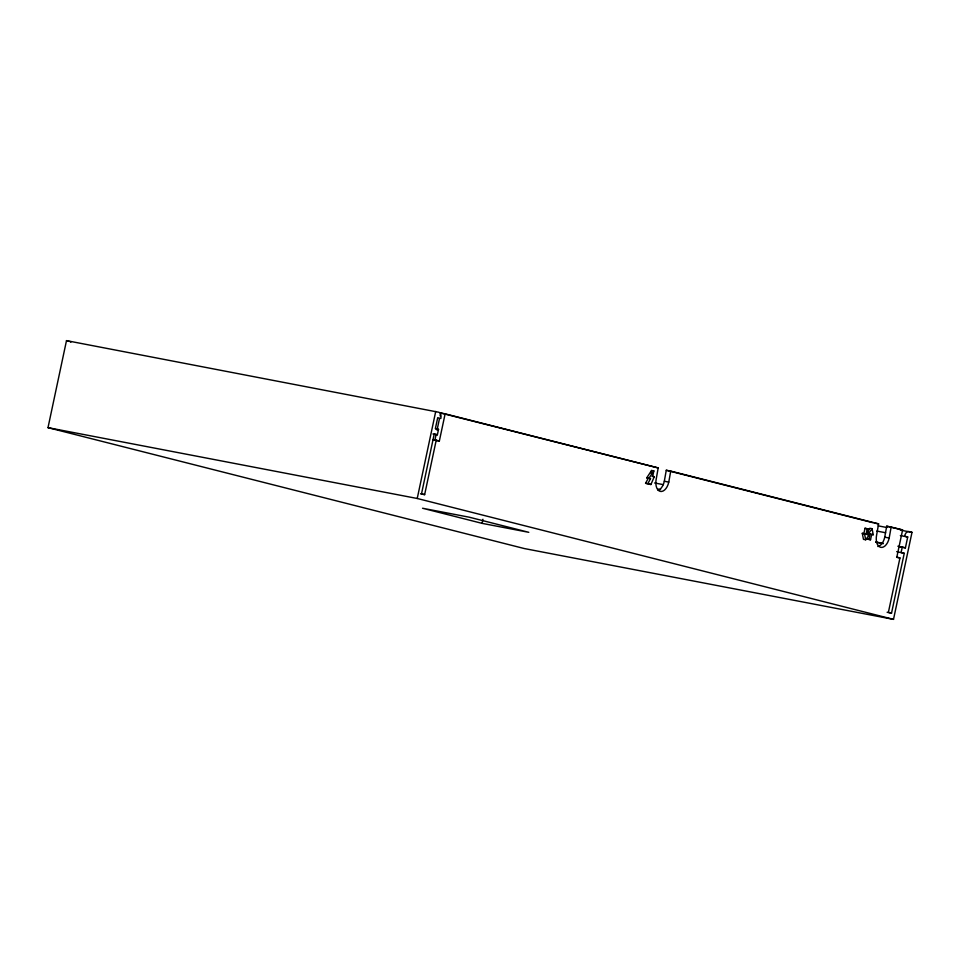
<?xml version="1.0" encoding="UTF-8"?>
<svg xmlns="http://www.w3.org/2000/svg" width="960" height="960" viewBox="0 0 960 960"><rect width="100%" height="100%" fill="white"/><g stroke="black" fill="none" stroke-linecap="round" stroke-linejoin="round"><path stroke-width="1.44" d="M440.064 415.848L440.676 412.992L445.128 413.844L658.188 467.928L656.244 478.908A11.124 6.456 -79.1 0 0 660.192 491.376A11.124 6.456 -79.1 0 0 668.772 482.1L670.728 471.108L666.276 470.256L664.32 481.236A11.124 6.456 -79.1 0 1 658.14 490.38M670.728 471.108L878.604 523.872L876.648 534.852A11.124 6.456 -79.1 0 0 880.608 547.32A11.124 6.456 -79.1 0 0 889.188 538.032L891.144 527.052L886.692 526.2L884.736 537.18A11.124 6.456 -79.1 0 1 877.86 546.516M899.52 546.732L905.4 547.872L907.716 536.988L904.572 536.196A5.568 3.228 -79.1 0 1 908.868 531.552L912 532.344L893.508 619.368L524.28 548.544L48 427.656L66.492 340.632L438.852 412.26A5.568 3.228 -79.1 0 1 440.832 418.488L437.7 417.696L435.384 428.568L438.516 429.372L437.364 434.808L432.948 433.956M893.508 619.368L417.228 498.48L435.72 411.456M445.128 413.844L439.344 441.036L434.892 440.184L436.116 434.46M437.028 430.164L439.452 418.716M420.492 493.824L424.644 494.64L436.212 440.244L432.876 439.608M482.088 523.356L422.544 508.248L469.26 517.2L528.792 532.32L482.088 523.356L482.952 519.276M651.024 473.196L651.6 470.472L653.832 470.904L652.668 476.34L654.24 476.736L650.94 484.5L648.708 484.068M868.8 529.104L865.008 528.276L863.844 533.712L862.284 533.316L863.472 539.352L865.704 539.784L869.208 534.936L867.636 534.54L868.8 529.104L867.228 528.708L866.076 534.144L862.284 533.316M872.064 528.696L873.252 534.732L871.692 534.336L870.528 539.772L868.968 539.376L870.12 533.94L868.56 533.544L872.064 528.696L869.832 528.264L867.204 531.9M891.144 527.052L902.604 529.956L896.82 557.148L899.952 557.952L888.396 612.336L891.528 613.14L904.248 553.308L901.104 552.504L902.268 547.068L897.852 546.228M645.576 483.276L648.3 478.236L650.52 478.656L647.808 483.708L645.576 483.276L650.94 484.5M648.3 478.236L646.74 477.84L651.6 470.472M646.74 477.84L648.96 478.26L653.832 470.904M658.188 467.928L440.676 412.992M435.576 428.808L438.516 429.372M652.008 476.316L654.24 476.736M664.32 481.236L668.772 482.1M874.152 523.02L878.604 523.872M902.604 529.956L886.692 526.2M654.576 482.964L663.396 484.656M878.172 525.852L886.992 527.544M900.228 530.088L912 532.344M657.636 489.012L660.576 489.576M876.816 531.06L885.648 532.752M900.36 535.572L907.716 536.988M867.9 533.508L870.12 533.94M871.032 534.3L873.252 534.732M884.736 537.18L889.188 538.032M866.988 534.516L869.208 534.936M868.968 539.376L866.748 538.944L870.528 539.772M875.784 541.992L883.14 543.408M875.976 542.22L883.332 543.636M896.7 551.664L904.248 553.308M896.616 557.304L899.952 557.952M48 427.656L417.228 498.48M887.112 612.288L891.528 613.14M666.276 470.256L872.7 522.648M865.008 528.276L866.568 528.672M648.96 478.26L650.52 478.656M866.076 534.144L864.504 533.748L865.704 539.784M902.268 547.068L905.4 547.872M66.492 340.632L68.592 341.16M437.364 434.808L434.232 434.016L421.512 493.836L424.644 494.64M436.212 440.244L439.344 441.036M432.804 439.656L434.892 440.184M69.636 341.424A5.568 3.228 -79.1 0 1 70.848 342.276"/></g></svg>
